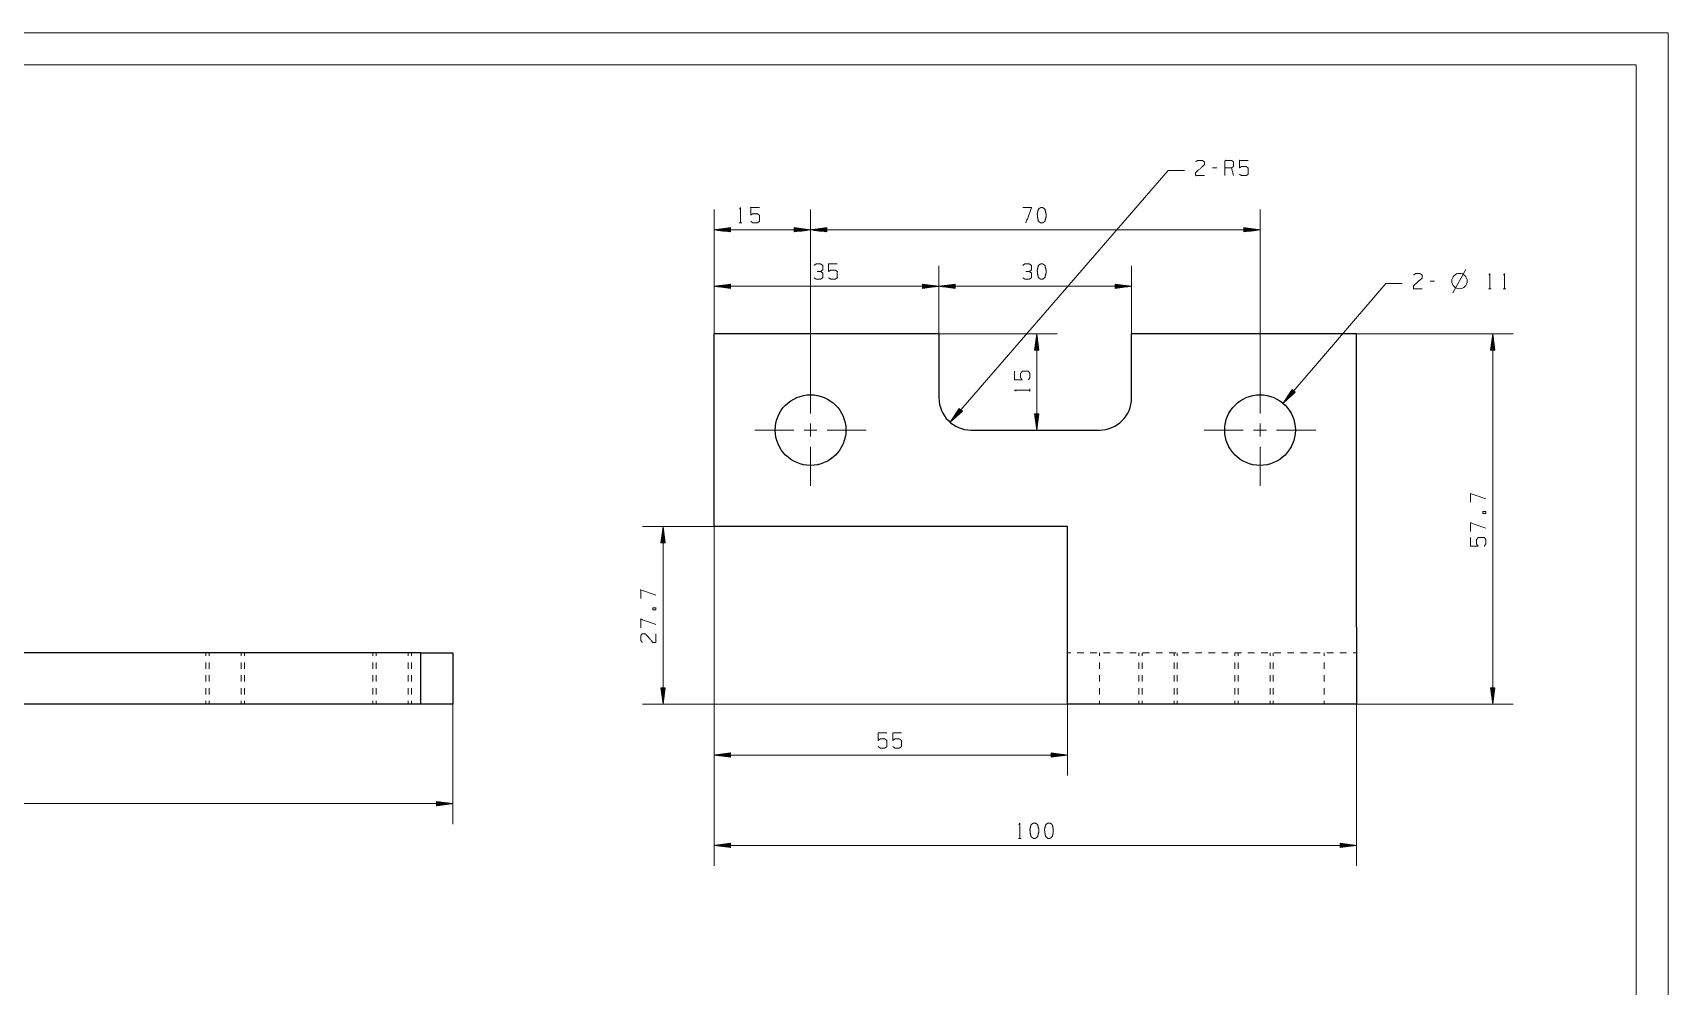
# Model space of a CAD drawing. Header units: millimetres. Extents: x 0 to 420, y 0 to 297.
# Drawn here: x 165.3 to 420, y 148.5 to 297 of the extents above; entities that cross this region are included whole.
import ezdxf

# ---------------------------------------------------------------- set-up
doc = ezdxf.new("R2010")
doc.units = ezdxf.units.MM
doc.layers.add('1', color=7, linetype='Continuous', true_color=0xffffff)

msp = doc.modelspace()

# ---------------------------------------------------------------- linework, layer by layer
at = {"layer": '1', "color": 132, "linetype": 'Continuous', "lineweight": 18}
for p, q in [((420, 297), (0, 297)), ((420, 0), (420, 297)), ((415, 292), (25, 292)), ((415, 5), (415, 292))]:
    msp.add_line(p, q, dxfattribs=at)
at = {"layer": '1', "color": 13, "linetype": 'Continuous', "lineweight": 18}
for p, q in [((308.14, 236.34), (342.1, 275.55)), ((342.1, 275.55), (344.64, 275.55)), ((271.42, 250.12), (271.42, 269.48)), ((286.42, 243.79), (286.42, 269.48)), ((286.42, 243.79), (286.42, 269.48)), ((356.42, 243.79), (356.42, 269.48)), ((273.96, 266.64), (271.42, 266.3)), ((271.42, 266.3), (273.96, 265.97)), ((286.42, 266.3), (271.42, 266.3)), ((273.96, 266.33), (271.61, 266.33)), ((273.96, 266.28), (271.61, 266.28)), ((273.96, 266.38), (271.99, 266.38)), ((273.96, 266.22), (271.99, 266.22)), ((273.96, 266.43), (272.38, 266.43)), ((273.96, 266.17), (272.38, 266.17)), ((273.96, 266.48), (272.77, 266.48)), ((273.96, 266.12), (272.77, 266.12)), ((273.96, 266.53), (273.15, 266.53)), ((273.96, 266.07), (273.15, 266.07)), ((273.96, 266.58), (273.54, 266.58)), ((273.96, 266.02), (273.54, 266.02)), ((273.96, 266.63), (273.92, 266.63)), ((273.96, 266.63), (273.92, 266.63)), ((273.96, 265.97), (273.92, 265.97)), ((273.96, 265.97), (273.92, 265.97)), ((273.96, 265.97), (273.96, 266.64)), ((283.88, 266.64), (283.88, 265.97)), ((286.42, 266.3), (283.88, 266.64)), ((283.88, 266.63), (283.91, 266.63)), ((283.88, 266.63), (283.91, 266.63)), ((283.88, 266.58), (284.29, 266.58)), ((283.88, 266.53), (284.68, 266.53)), ((283.88, 266.48), (285.06, 266.48)), ((283.88, 266.43), (285.45, 266.43)), ((283.88, 266.38), (285.84, 266.38)), ((283.88, 266.33), (286.22, 266.33)), ((283.88, 265.97), (286.42, 266.3)), ((283.88, 266.28), (286.22, 266.28)), ((283.88, 266.22), (285.84, 266.22)), ((283.88, 266.17), (285.45, 266.17)), ((283.88, 266.12), (285.06, 266.12)), ((283.88, 266.07), (284.68, 266.07)), ((283.88, 266.02), (284.29, 266.02)), ((283.88, 265.97), (283.91, 265.97)), ((283.88, 265.97), (283.91, 265.97)), ((288.96, 266.64), (286.42, 266.3)), ((286.42, 266.3), (288.96, 265.97)), ((286.42, 266.3), (356.42, 266.3)), ((288.96, 266.33), (286.61, 266.33)), ((288.96, 266.28), (286.61, 266.28)), ((288.96, 266.38), (286.99, 266.38)), ((288.96, 266.22), (286.99, 266.22)), ((288.96, 266.43), (287.38, 266.43)), ((288.96, 266.17), (287.38, 266.17)), ((288.96, 266.48), (287.77, 266.48)), ((288.96, 266.12), (287.77, 266.12)), ((288.96, 266.53), (288.15, 266.53)), ((288.96, 266.07), (288.15, 266.07)), ((288.96, 266.58), (288.54, 266.58)), ((288.96, 266.02), (288.54, 266.02)), ((288.96, 266.63), (288.92, 266.63)), ((288.96, 266.63), (288.92, 266.63)), ((288.96, 265.97), (288.92, 265.97)), ((288.96, 265.97), (288.92, 265.97)), ((288.96, 265.97), (288.96, 266.64)), ((353.88, 266.64), (353.88, 265.97)), ((356.42, 266.3), (353.88, 266.64)), ((353.88, 266.63), (353.91, 266.63)), ((353.88, 266.63), (353.91, 266.63)), ((353.88, 266.58), (354.29, 266.58)), ((353.88, 266.53), (354.68, 266.53)), ((353.88, 266.48), (355.06, 266.48)), ((353.88, 266.43), (355.45, 266.43)), ((353.88, 266.38), (355.84, 266.38)), ((353.88, 266.33), (356.22, 266.33)), ((353.88, 265.97), (356.42, 266.3)), ((353.88, 266.28), (356.22, 266.28)), ((353.88, 266.22), (355.84, 266.22)), ((353.88, 266.17), (355.45, 266.17)), ((353.88, 266.12), (355.06, 266.12)), ((353.88, 266.07), (354.68, 266.07)), ((353.88, 266.02), (354.29, 266.02)), ((353.88, 265.97), (353.91, 265.97)), ((353.88, 265.97), (353.91, 265.97)), ((271.42, 250.12), (271.42, 260.7)), ((306.42, 250.12), (306.42, 260.7)), ((306.42, 250.12), (306.42, 260.7)), ((336.42, 250.12), (336.42, 260.7)), ((273.96, 257.86), (271.42, 257.53)), ((271.42, 257.53), (273.96, 257.19)), ((306.42, 257.53), (271.42, 257.53)), ((273.96, 257.55), (271.61, 257.55)), ((273.96, 257.5), (271.61, 257.5)), ((273.96, 257.6), (271.99, 257.6)), ((273.96, 257.45), (271.99, 257.45)), ((273.96, 257.65), (272.38, 257.65)), ((273.96, 257.4), (272.38, 257.4)), ((273.96, 257.7), (272.77, 257.7)), ((273.96, 257.35), (272.77, 257.35)), ((273.96, 257.76), (273.15, 257.76)), ((273.96, 257.3), (273.15, 257.3)), ((273.96, 257.81), (273.54, 257.81)), ((273.96, 257.86), (273.92, 257.86)), ((273.96, 257.86), (273.92, 257.86)), ((273.96, 257.19), (273.96, 257.86)), ((303.88, 257.86), (303.91, 257.86)), ((303.88, 257.86), (303.91, 257.86)), ((303.88, 257.86), (303.88, 257.19)), ((306.42, 257.53), (303.88, 257.86)), ((303.88, 257.81), (304.29, 257.81)), ((303.88, 257.76), (304.68, 257.76)), ((303.88, 257.7), (305.06, 257.7)), ((303.88, 257.65), (305.45, 257.65)), ((303.88, 257.6), (305.84, 257.6)), ((303.88, 257.55), (306.22, 257.55)), ((303.88, 257.19), (306.42, 257.53)), ((303.88, 257.5), (306.22, 257.5)), ((303.88, 257.45), (305.84, 257.45)), ((303.88, 257.4), (305.45, 257.4)), ((303.88, 257.35), (305.06, 257.35)), ((303.88, 257.3), (304.68, 257.3)), ((308.96, 257.86), (306.42, 257.53)), ((306.42, 257.53), (308.96, 257.19)), ((306.42, 257.53), (336.42, 257.53)), ((308.96, 257.55), (306.61, 257.55)), ((308.96, 257.5), (306.61, 257.5)), ((308.96, 257.6), (306.99, 257.6)), ((308.96, 257.45), (306.99, 257.45)), ((308.96, 257.65), (307.38, 257.65)), ((308.96, 257.4), (307.38, 257.4)), ((308.96, 257.7), (307.77, 257.7)), ((308.96, 257.35), (307.77, 257.35)), ((308.96, 257.76), (308.15, 257.76)), ((308.96, 257.3), (308.15, 257.3)), ((308.96, 257.81), (308.54, 257.81)), ((308.96, 257.86), (308.92, 257.86)), ((308.96, 257.86), (308.92, 257.86)), ((308.96, 257.19), (308.96, 257.86)), ((333.88, 257.86), (333.91, 257.86)), ((333.88, 257.86), (333.91, 257.86)), ((333.88, 257.86), (333.88, 257.19)), ((336.42, 257.53), (333.88, 257.86)), ((333.88, 257.81), (334.29, 257.81)), ((333.88, 257.76), (334.68, 257.76)), ((333.88, 257.7), (335.06, 257.7)), ((333.88, 257.65), (335.45, 257.65)), ((333.88, 257.6), (335.84, 257.6)), ((333.88, 257.55), (336.22, 257.55)), ((333.88, 257.19), (336.42, 257.53)), ((333.88, 257.5), (336.22, 257.5)), ((333.88, 257.45), (335.84, 257.45)), ((333.88, 257.4), (335.45, 257.4)), ((333.88, 257.35), (335.06, 257.35)), ((333.88, 257.3), (334.68, 257.3)), ((360, 239.29), (376.02, 257.93)), ((376.02, 257.93), (378.56, 257.93)), ((273.96, 257.25), (273.54, 257.25)), ((273.96, 257.2), (273.92, 257.2)), ((273.96, 257.2), (273.92, 257.2)), ((303.88, 257.25), (304.29, 257.25)), ((303.88, 257.2), (303.91, 257.2)), ((303.88, 257.2), (303.91, 257.2)), ((308.96, 257.25), (308.54, 257.25)), ((308.96, 257.2), (308.92, 257.2)), ((308.96, 257.2), (308.92, 257.2)), ((333.88, 257.25), (334.29, 257.25)), ((333.88, 257.2), (333.91, 257.2)), ((333.88, 257.2), (333.91, 257.2)), ((306.42, 250.12), (324.83, 250.12)), ((321.66, 250.12), (321.32, 247.58)), ((321.63, 247.58), (321.63, 249.92)), ((321.99, 247.58), (321.66, 250.12)), ((321.66, 250.12), (321.66, 235.12)), ((321.68, 247.58), (321.68, 249.92)), ((371.42, 250.12), (395.84, 250.12)), ((392.66, 250.12), (392.33, 247.58)), ((392.64, 247.58), (392.64, 249.92)), ((393, 247.58), (392.66, 250.12)), ((392.66, 250.12), (392.66, 192.44)), ((392.69, 247.58), (392.69, 249.92)), ((321.32, 247.58), (321.99, 247.58)), ((321.33, 247.58), (321.33, 247.61)), ((321.33, 247.58), (321.33, 247.61)), ((321.38, 247.58), (321.38, 247.99)), ((321.43, 247.58), (321.43, 248.38)), ((321.48, 247.58), (321.48, 248.76)), ((321.53, 247.58), (321.53, 249.15)), ((321.58, 247.58), (321.58, 249.54)), ((321.73, 247.58), (321.73, 249.54)), ((321.78, 247.58), (321.78, 249.15)), ((321.84, 247.58), (321.84, 248.76)), ((321.89, 247.58), (321.89, 248.38)), ((321.94, 247.58), (321.94, 247.99)), ((321.99, 247.58), (321.99, 247.61)), ((321.99, 247.58), (321.99, 247.61)), ((392.33, 247.58), (392.33, 247.61)), ((392.33, 247.58), (392.33, 247.61)), ((392.33, 247.58), (393, 247.58)), ((392.38, 247.58), (392.38, 247.99)), ((392.44, 247.58), (392.44, 248.38)), ((392.49, 247.58), (392.49, 248.76)), ((392.54, 247.58), (392.54, 249.15)), ((392.59, 247.58), (392.59, 249.54)), ((392.74, 247.58), (392.74, 249.54)), ((392.79, 247.58), (392.79, 249.15)), ((392.84, 247.58), (392.84, 248.76)), ((392.89, 247.58), (392.89, 248.38)), ((392.94, 247.58), (392.94, 247.99)), ((392.99, 247.58), (392.99, 247.61)), ((392.99, 247.58), (392.99, 247.61)), ((361.4, 241.43), (360, 239.29)), ((360, 239.29), (361.91, 241)), ((361.64, 241.23), (360.11, 239.45)), ((361.67, 241.2), (360.14, 239.42)), ((361.6, 241.26), (360.32, 239.78)), ((361.71, 241.16), (360.43, 239.68)), ((361.56, 241.3), (360.53, 240.1)), ((361.75, 241.13), (360.72, 239.94)), ((361.52, 241.33), (360.74, 240.43)), ((361.48, 241.36), (360.96, 240.75)), ((361.79, 241.1), (361.01, 240.2)), ((361.44, 241.4), (361.17, 241.08)), ((361.83, 241.06), (361.3, 240.46)), ((361.4, 241.43), (361.38, 241.4)), ((361.4, 241.43), (361.38, 241.4)), ((361.91, 241), (361.4, 241.43)), ((361.87, 241.03), (361.59, 240.71)), ((361.91, 241), (361.88, 240.97)), ((361.91, 241), (361.88, 240.97)), ((309.55, 238.47), (308.14, 236.34)), ((308.14, 236.34), (310.06, 238.04)), ((309.79, 238.27), (308.25, 236.5)), ((309.82, 238.24), (308.29, 236.46)), ((309.75, 238.31), (308.46, 236.82)), ((309.86, 238.21), (308.58, 236.72)), ((309.71, 238.34), (308.68, 237.15)), ((309.9, 238.17), (308.87, 236.98)), ((309.67, 238.37), (308.89, 237.47)), ((309.63, 238.41), (309.11, 237.8)), ((309.94, 238.14), (309.16, 237.24)), ((309.59, 238.44), (309.32, 238.12)), ((309.98, 238.11), (309.45, 237.5)), ((309.56, 238.47), (309.53, 238.45)), ((309.56, 238.47), (309.53, 238.45)), ((310.06, 238.04), (309.55, 238.47)), ((310.02, 238.07), (309.74, 237.76)), ((310.05, 238.04), (310.03, 238.02)), ((310.05, 238.04), (310.03, 238.02)), ((321.32, 237.66), (321.66, 235.12)), ((321.99, 237.66), (321.32, 237.66)), ((321.33, 237.66), (321.33, 237.62)), ((321.33, 237.66), (321.33, 237.62)), ((321.38, 237.66), (321.38, 237.24)), ((321.43, 237.66), (321.43, 236.85)), ((321.48, 237.66), (321.48, 236.47)), ((321.53, 237.66), (321.53, 236.08)), ((321.58, 237.66), (321.58, 235.69)), ((321.63, 237.66), (321.63, 235.31)), ((321.66, 235.12), (321.99, 237.66)), ((321.68, 237.66), (321.68, 235.31)), ((321.73, 237.66), (321.73, 235.69)), ((321.78, 237.66), (321.78, 236.08)), ((321.84, 237.66), (321.84, 236.47)), ((321.89, 237.66), (321.89, 236.85)), ((321.94, 237.66), (321.94, 237.24)), ((321.99, 237.66), (321.99, 237.62)), ((321.99, 237.66), (321.99, 237.62)), ((271.42, 220.12), (260.27, 220.12)), ((263.45, 220.12), (263.11, 217.58)), ((263.32, 217.58), (263.32, 219.15)), ((263.37, 217.58), (263.37, 219.54)), ((263.42, 217.58), (263.42, 219.92)), ((263.78, 217.58), (263.45, 220.12)), ((263.45, 220.12), (263.45, 192.44)), ((263.47, 217.58), (263.47, 219.92)), ((263.52, 217.58), (263.52, 219.54)), ((263.57, 217.58), (263.57, 219.15)), ((271.42, 220.12), (271.42, 181.33)), ((271.42, 220.12), (271.42, 167.27)), ((263.11, 217.58), (263.11, 217.61)), ((263.11, 217.58), (263.11, 217.61)), ((263.11, 217.58), (263.78, 217.58)), ((263.17, 217.58), (263.17, 217.99)), ((263.22, 217.58), (263.22, 218.38)), ((263.27, 217.58), (263.27, 218.76)), ((263.62, 217.58), (263.62, 218.76)), ((263.67, 217.58), (263.67, 218.38)), ((263.72, 217.58), (263.72, 217.99)), ((263.78, 217.58), (263.78, 217.61)), ((263.78, 217.58), (263.78, 217.61)), ((326.42, 204.44), (326.42, 181.33)), ((371.42, 204.44), (371.42, 167.27)), ((263.11, 194.98), (263.11, 194.95)), ((263.11, 194.98), (263.11, 194.95)), ((263.11, 194.98), (263.45, 192.44)), ((263.78, 194.98), (263.11, 194.98)), ((263.17, 194.98), (263.17, 194.57)), ((263.22, 194.98), (263.22, 194.18)), ((263.27, 194.98), (263.27, 193.79)), ((263.32, 194.98), (263.32, 193.41)), ((263.37, 194.98), (263.37, 193.02)), ((263.42, 194.98), (263.42, 192.64)), ((263.45, 192.44), (263.78, 194.98)), ((263.47, 194.98), (263.47, 192.64)), ((263.52, 194.98), (263.52, 193.02)), ((263.57, 194.98), (263.57, 193.41)), ((263.62, 194.98), (263.62, 193.79)), ((263.67, 194.98), (263.67, 194.18)), ((263.72, 194.98), (263.72, 194.57)), ((263.78, 194.98), (263.78, 194.95)), ((263.78, 194.98), (263.78, 194.95)), ((392.33, 194.98), (392.33, 194.95)), ((392.33, 194.98), (392.33, 194.95)), ((392.33, 194.98), (392.66, 192.44)), ((393, 194.98), (392.33, 194.98)), ((392.38, 194.98), (392.38, 194.57)), ((392.44, 194.98), (392.44, 194.18)), ((392.49, 194.98), (392.49, 193.79)), ((392.54, 194.98), (392.54, 193.41)), ((392.59, 194.98), (392.59, 193.02)), ((392.64, 194.98), (392.64, 192.64)), ((392.66, 192.44), (393, 194.98)), ((392.69, 194.98), (392.69, 192.64)), ((392.74, 194.98), (392.74, 193.02)), ((392.79, 194.98), (392.79, 193.41)), ((392.84, 194.98), (392.84, 193.79)), ((392.89, 194.98), (392.89, 194.18)), ((392.94, 194.98), (392.94, 194.57)), ((392.99, 194.98), (392.99, 194.95)), ((392.99, 194.98), (392.99, 194.95)), ((230.73, 192.44), (230.73, 173.76)), ((326.42, 192.44), (260.27, 192.44)), ((371.42, 192.44), (395.84, 192.44)), ((273.96, 184.84), (271.42, 184.5)), ((271.42, 184.5), (273.96, 184.17)), ((271.42, 184.5), (326.42, 184.5)), ((273.96, 184.53), (271.61, 184.53)), ((273.96, 184.48), (271.61, 184.48)), ((273.96, 184.58), (271.99, 184.58)), ((273.96, 184.43), (271.99, 184.43)), ((273.96, 184.63), (272.38, 184.63)), ((273.96, 184.38), (272.38, 184.38)), ((273.96, 184.68), (272.77, 184.68)), ((273.96, 184.33), (272.77, 184.33)), ((273.96, 184.73), (273.15, 184.73)), ((273.96, 184.28), (273.15, 184.28)), ((273.96, 184.78), (273.54, 184.78)), ((273.96, 184.22), (273.54, 184.22)), ((273.96, 184.83), (273.92, 184.83)), ((273.96, 184.83), (273.92, 184.83)), ((273.96, 184.17), (273.92, 184.17)), ((273.96, 184.17), (273.92, 184.17)), ((273.96, 184.17), (273.96, 184.84)), ((323.88, 184.84), (323.88, 184.17)), ((326.42, 184.5), (323.88, 184.84)), ((323.88, 184.83), (323.91, 184.83)), ((323.88, 184.83), (323.91, 184.83)), ((323.88, 184.78), (324.29, 184.78)), ((323.88, 184.73), (324.68, 184.73)), ((323.88, 184.68), (325.06, 184.68)), ((323.88, 184.63), (325.45, 184.63)), ((323.88, 184.58), (325.84, 184.58)), ((323.88, 184.53), (326.22, 184.53)), ((323.88, 184.17), (326.42, 184.5)), ((323.88, 184.48), (326.22, 184.48)), ((323.88, 184.43), (325.84, 184.43)), ((323.88, 184.38), (325.45, 184.38)), ((323.88, 184.33), (325.06, 184.33)), ((323.88, 184.28), (324.68, 184.28)), ((323.88, 184.22), (324.29, 184.22)), ((323.88, 184.17), (323.91, 184.17)), ((323.88, 184.17), (323.91, 184.17)), ((230.73, 176.94), (52.73, 176.94)), ((228.19, 177.27), (228.22, 177.27)), ((228.19, 177.27), (228.22, 177.27)), ((228.19, 177.27), (228.19, 176.6)), ((230.73, 176.94), (228.19, 177.27)), ((228.19, 177.22), (228.61, 177.22)), ((228.19, 177.17), (229, 177.17)), ((228.19, 177.12), (229.38, 177.12)), ((228.19, 177.07), (229.77, 177.07)), ((228.19, 177.02), (230.15, 177.02)), ((228.19, 176.96), (230.54, 176.96)), ((228.19, 176.6), (230.73, 176.94)), ((228.19, 176.91), (230.54, 176.91)), ((228.19, 176.86), (230.15, 176.86)), ((228.19, 176.81), (229.77, 176.81)), ((228.19, 176.76), (229.38, 176.76)), ((228.19, 176.71), (229, 176.71)), ((228.19, 176.66), (228.61, 176.66)), ((228.19, 176.61), (228.22, 176.61)), ((228.19, 176.61), (228.22, 176.61)), ((273.96, 170.78), (271.42, 170.44)), ((273.96, 170.67), (273.15, 170.67)), ((273.96, 170.72), (273.54, 170.72)), ((273.96, 170.77), (273.92, 170.77)), ((273.96, 170.77), (273.92, 170.77)), ((273.96, 170.11), (273.96, 170.78)), ((368.88, 170.78), (368.88, 170.11)), ((371.42, 170.44), (368.88, 170.78)), ((368.88, 170.77), (368.91, 170.77)), ((368.88, 170.77), (368.91, 170.77)), ((368.88, 170.72), (369.29, 170.72)), ((368.88, 170.67), (369.68, 170.67)), ((271.42, 170.44), (273.96, 170.11)), ((371.42, 170.44), (271.42, 170.44)), ((273.96, 170.47), (271.61, 170.47)), ((273.96, 170.42), (271.61, 170.42)), ((273.96, 170.52), (271.99, 170.52)), ((273.96, 170.37), (271.99, 170.37)), ((273.96, 170.57), (272.38, 170.57)), ((273.96, 170.32), (272.38, 170.32)), ((273.96, 170.62), (272.77, 170.62)), ((273.96, 170.26), (272.77, 170.26)), ((273.96, 170.21), (273.15, 170.21)), ((273.96, 170.16), (273.54, 170.16)), ((273.96, 170.11), (273.92, 170.11)), ((273.96, 170.11), (273.92, 170.11)), ((368.88, 170.62), (370.06, 170.62)), ((368.88, 170.57), (370.45, 170.57)), ((368.88, 170.52), (370.84, 170.52)), ((368.88, 170.47), (371.22, 170.47)), ((368.88, 170.11), (371.42, 170.44)), ((368.88, 170.42), (371.22, 170.42)), ((368.88, 170.37), (370.84, 170.37)), ((368.88, 170.32), (370.45, 170.32)), ((368.88, 170.26), (370.06, 170.26)), ((368.88, 170.21), (369.68, 170.21)), ((368.88, 170.16), (369.29, 170.16)), ((368.88, 170.11), (368.91, 170.11)), ((368.88, 170.11), (368.91, 170.11))]:
    msp.add_line(p, q, dxfattribs=at)
at = {"layer": '1', "color": 95, "linetype": 'Continuous', "lineweight": 18}
for p, q in [((349.69, 275.94), (349.02, 275.94)), ((352.3, 274.74), (351.96, 275.94)), ((275.3, 267.39), (275.72, 267.39)), ((386.45, 256.48), (388.45, 260.13)), ((383.61, 258.32), (382.94, 258.32)), ((392, 257.12), (392.43, 257.12)), ((394.28, 257.12), (394.7, 257.12)), ((320.57, 241.13), (320.57, 241.56)), ((318.8, 171.54), (319.22, 171.54))]:
    msp.add_line(p, q, dxfattribs=at)
at = {"layer": '1', "color": 30, "linetype": 'Continuous', "lineweight": 25}
for p, q in [((306.42, 250.12), (271.42, 250.12)), ((271.42, 220.12), (271.42, 250.12)), ((306.42, 250.12), (306.42, 240.12)), ((371.42, 250.12), (336.42, 250.12)), ((336.42, 240.12), (336.42, 250.12)), ((371.42, 204.44), (371.42, 250.12)), ((311.42, 235.12), (331.42, 235.12)), ((326.42, 220.12), (271.42, 220.12)), ((326.42, 204.44), (326.42, 220.12)), ((225.73, 200.44), (64.73, 200.44)), ((225.73, 200.44), (230.73, 200.44)), ((225.73, 192.44), (225.73, 200.44)), ((230.73, 200.44), (230.73, 192.44)), ((225.73, 192.44), (64.73, 192.44)), ((230.73, 192.44), (225.73, 192.44)), ((371.42, 192.44), (326.42, 192.44))]:
    msp.add_line(p, q, dxfattribs=at)
at = {"layer": '1', "color": 252, "linetype": 'Continuous', "lineweight": 18}
for p, q in [((286.42, 237.71), (286.42, 243.79)), ((356.42, 237.71), (356.42, 243.79)), ((283.82, 235.12), (277.74, 235.12)), ((285.41, 235.12), (287.42, 235.12)), ((286.42, 234.11), (286.42, 236.12)), ((289.01, 235.12), (295.09, 235.12)), ((353.82, 235.12), (347.74, 235.12)), ((355.41, 235.12), (357.42, 235.12)), ((356.42, 234.11), (356.42, 236.12)), ((359.01, 235.12), (365.09, 235.12)), ((286.42, 232.52), (286.42, 226.44)), ((356.42, 232.52), (356.42, 226.44))]:
    msp.add_line(p, q, dxfattribs=at)
at = {"layer": '1', "color": 43, "linetype": 'Continuous', "lineweight": 18}
for p, q in [((192.26, 199.94), (192.26, 200.44)), ((192.26, 197.94), (192.26, 198.94)), ((192.76, 200.44), (192.76, 199.94)), ((192.76, 198.94), (192.76, 197.94)), ((197.76, 199.94), (197.76, 200.44)), ((197.76, 197.94), (197.76, 198.94)), ((198.26, 199.94), (198.26, 200.44)), ((198.26, 197.94), (198.26, 198.94)), ((218.27, 199.94), (218.27, 200.44)), ((218.27, 197.94), (218.27, 198.94)), ((218.77, 200.44), (218.77, 199.94)), ((218.77, 198.94), (218.77, 197.94)), ((223.77, 199.94), (223.77, 200.44)), ((223.77, 197.94), (223.77, 198.94)), ((224.27, 199.94), (224.27, 200.44)), ((224.27, 197.94), (224.27, 198.94)), ((326.42, 200.44), (326.93, 200.44)), ((327.95, 200.44), (328.97, 200.44)), ((329.99, 200.44), (331.02, 200.44)), ((331.42, 199.94), (331.42, 200.44)), ((331.42, 197.94), (331.42, 198.94)), ((332.04, 200.44), (333.06, 200.44)), ((334.09, 200.44), (335.11, 200.44)), ((336.13, 200.44), (337.15, 200.44)), ((337.54, 199.94), (337.54, 200.44)), ((337.54, 197.94), (337.54, 198.94)), ((338.04, 200.44), (338.04, 199.94)), ((338.04, 198.94), (338.04, 197.94)), ((338.18, 200.44), (339.2, 200.44)), ((340.22, 200.44), (341.24, 200.44)), ((342.27, 200.44), (343.29, 200.44)), ((343.04, 199.94), (343.04, 200.44)), ((343.04, 197.94), (343.04, 198.94)), ((343.54, 199.94), (343.54, 200.44)), ((343.54, 197.94), (343.54, 198.94)), ((344.31, 200.44), (345.34, 200.44)), ((346.36, 200.44), (347.38, 200.44)), ((348.4, 200.44), (349.43, 200.44)), ((350.45, 200.44), (351.47, 200.44)), ((352.49, 199.94), (352.49, 200.44)), ((352.49, 200.44), (353.52, 200.44)), ((352.49, 197.94), (352.49, 198.94)), ((352.99, 200.44), (352.99, 199.94)), ((352.99, 198.94), (352.99, 197.94)), ((354.54, 200.44), (355.56, 200.44)), ((356.59, 200.44), (357.61, 200.44)), ((357.99, 199.94), (357.99, 200.44)), ((357.99, 197.94), (357.99, 198.94)), ((358.49, 199.94), (358.49, 200.44)), ((358.49, 197.94), (358.49, 198.94)), ((358.63, 200.44), (359.65, 200.44)), ((360.68, 200.44), (361.7, 200.44)), ((362.72, 200.44), (363.74, 200.44)), ((364.77, 200.44), (365.79, 200.44)), ((366.42, 200.44), (366.42, 199.94)), ((366.42, 198.94), (366.42, 197.94)), ((366.81, 200.44), (367.84, 200.44)), ((368.86, 200.44), (369.88, 200.44)), ((370.9, 200.44), (371.42, 200.44)), ((192.26, 195.94), (192.26, 196.94)), ((192.76, 196.94), (192.76, 195.94)), ((197.76, 195.94), (197.76, 196.94)), ((198.26, 195.94), (198.26, 196.94)), ((218.27, 195.94), (218.27, 196.94)), ((218.77, 196.94), (218.77, 195.94)), ((223.77, 195.94), (223.77, 196.94)), ((224.27, 195.94), (224.27, 196.94)), ((331.42, 195.94), (331.42, 196.94)), ((337.54, 195.94), (337.54, 196.94)), ((338.04, 196.94), (338.04, 195.94)), ((343.04, 195.94), (343.04, 196.94)), ((343.54, 195.94), (343.54, 196.94)), ((352.49, 195.94), (352.49, 196.94)), ((352.99, 196.94), (352.99, 195.94)), ((357.99, 195.94), (357.99, 196.94)), ((358.49, 195.94), (358.49, 196.94)), ((366.42, 196.94), (366.42, 195.94)), ((192.26, 193.94), (192.26, 194.94)), ((192.76, 194.94), (192.76, 193.94)), ((197.76, 193.94), (197.76, 194.94)), ((198.26, 193.94), (198.26, 194.94)), ((218.27, 193.94), (218.27, 194.94)), ((218.77, 194.94), (218.77, 193.94)), ((223.77, 193.94), (223.77, 194.94)), ((224.27, 193.94), (224.27, 194.94)), ((331.42, 193.94), (331.42, 194.94)), ((337.54, 193.94), (337.54, 194.94)), ((338.04, 194.94), (338.04, 193.94)), ((343.04, 193.94), (343.04, 194.94)), ((343.54, 193.94), (343.54, 194.94)), ((352.49, 193.94), (352.49, 194.94)), ((352.99, 194.94), (352.99, 193.94)), ((357.99, 193.94), (357.99, 194.94)), ((358.49, 193.94), (358.49, 194.94)), ((366.42, 194.94), (366.42, 193.94)), ((192.26, 192.44), (192.26, 192.94)), ((192.76, 192.94), (192.76, 192.44)), ((197.76, 192.44), (197.76, 192.94)), ((198.26, 192.44), (198.26, 192.94)), ((218.27, 192.44), (218.27, 192.94)), ((218.77, 192.94), (218.77, 192.44)), ((223.77, 192.44), (223.77, 192.94)), ((224.27, 192.44), (224.27, 192.94)), ((331.42, 192.44), (331.42, 192.94)), ((337.54, 192.44), (337.54, 192.94)), ((338.04, 192.94), (338.04, 192.44)), ((343.04, 192.44), (343.04, 192.94)), ((343.54, 192.44), (343.54, 192.94)), ((352.49, 192.44), (352.49, 192.94)), ((352.99, 192.94), (352.99, 192.44)), ((357.99, 192.44), (357.99, 192.94)), ((358.49, 192.44), (358.49, 192.94)), ((366.42, 192.94), (366.42, 192.44))]:
    msp.add_line(p, q, dxfattribs=at)
at = {"layer": '1', "color": 95, "linetype": 'Continuous', "lineweight": 18}
msp.add_circle((387.49, 258.32), 1.2, dxfattribs=at)
at = {"layer": '1', "color": 30, "linetype": 'Continuous', "lineweight": 25}
for centre in [(286.42, 235.12), (356.42, 235.12)]:
    msp.add_circle(centre, 5.5, dxfattribs=at)
for centre, start, end in [((311.42, 240.12), 180, 270), ((331.42, 240.12), 270, 0)]:
    msp.add_arc(centre, 5, start, end, dxfattribs=at)
at = {"layer": '1', "color": 95, "linetype": 'Continuous', "lineweight": 18}
for points, knots in [([(346.4, 276.89), (346.72, 277.12), (347.41, 277.12), (347.75, 276.89), (347.75, 276.42), (346.39, 275.22), (346.4, 274.74), (347.75, 274.74)], [0, 0, 0.069692, 0.192977, 0.265273, 0.350228, 0.67474, 0.759754, 1, 1]), ([(350.96, 274.74), (350.96, 277.12), (351.96, 277.12), (352.3, 276.89), (352.3, 276.17), (351.96, 275.94), (350.96, 275.94)], [0, 0, 0.400953, 0.571031, 0.639279, 0.761674, 0.829922, 1, 1]), ([(353.22, 274.97), (353.55, 274.74), (354.24, 274.74), (354.58, 274.97), (354.58, 275.92), (354.24, 276.17), (353.55, 276.17), (353.22, 275.94), (353.22, 277.12), (354.58, 277.12)], [0, 0, 0.062227, 0.168343, 0.23057, 0.376816, 0.441266, 0.547382, 0.609609, 0.790491, 1, 1]), ([(275.37, 269.57), (275.51, 269.77), (275.51, 267.39)], [0, 0, 0.093488, 1, 1]), ([(277.1, 267.62), (277.44, 267.39), (278.12, 267.39), (278.46, 267.62), (278.46, 268.57), (278.12, 268.82), (277.44, 268.82), (277.1, 268.59), (277.1, 269.77), (278.46, 269.77)], [0, 0, 0.062227, 0.168342, 0.230572, 0.376816, 0.441266, 0.547382, 0.609608, 0.79049, 1, 1]), ([(319.97, 267.39), (320.82, 269.77), (319.47, 269.77)], [0, 0, 0.652469, 1, 1]), ([(322.58, 267.39), (322.92, 267.64), (323.09, 268.34), (323.09, 268.82), (322.92, 269.54), (322.58, 269.77), (322.25, 269.77), (321.91, 269.54), (321.73, 268.82), (321.75, 268.34), (321.91, 267.64), (322.25, 267.39), (322.58, 267.39)], [0, 0, 0.067526, 0.183973, 0.260584, 0.380944, 0.446143, 0.500306, 0.565506, 0.685865, 0.762529, 0.878311, 0.945837, 1, 1]), ([(287.98, 259.82), (288.32, 260.04), (288.32, 260.77), (287.98, 260.99), (287.29, 260.99), (286.96, 260.77)], [0, 0, 0.153877, 0.429855, 0.583732, 0.846129, 1, 1]), ([(286.97, 258.84), (287.29, 258.62), (287.98, 258.62), (288.32, 258.84), (288.32, 259.57), (287.98, 259.82), (287.47, 259.82)], [0, 0, 0.124117, 0.343683, 0.472443, 0.70338, 0.836735, 1, 1]), ([(289.23, 258.84), (289.57, 258.62), (290.26, 258.62), (290.59, 258.84), (290.59, 259.79), (290.26, 260.04), (289.57, 260.04), (289.23, 259.82), (289.23, 260.99), (290.59, 260.99)], [0, 0, 0.062226, 0.168345, 0.230571, 0.376818, 0.441265, 0.547384, 0.60961, 0.790491, 1, 1]), ([(320.48, 259.82), (320.82, 260.04), (320.82, 260.77), (320.48, 260.99), (319.79, 260.99), (319.46, 260.77)], [0, 0, 0.153872, 0.429851, 0.583723, 0.846122, 1, 1]), ([(319.47, 258.84), (319.79, 258.62), (320.48, 258.62), (320.82, 258.84), (320.82, 259.57), (320.48, 259.82), (319.97, 259.82)], [0, 0, 0.124124, 0.343691, 0.472446, 0.703384, 0.836734, 1, 1]), ([(322.58, 258.62), (322.92, 258.87), (323.09, 259.57), (323.09, 260.04), (322.92, 260.77), (322.58, 260.99), (322.25, 260.99), (321.91, 260.77), (321.73, 260.04), (321.75, 259.57), (321.91, 258.87), (322.25, 258.62), (322.58, 258.62)], [0, 0, 0.067528, 0.183975, 0.260585, 0.380944, 0.446143, 0.500306, 0.565505, 0.685865, 0.762528, 0.878309, 0.945837, 1, 1]), ([(380.32, 259.27), (380.64, 259.49), (381.33, 259.49), (381.67, 259.27), (381.67, 258.79), (380.31, 257.59), (380.32, 257.12), (381.67, 257.12)], [0, 0, 0.069696, 0.192981, 0.265278, 0.35023, 0.674742, 0.759752, 1, 1]), ([(392.07, 259.29), (392.22, 259.49), (392.22, 257.12)], [0, 0, 0.093489, 1, 1]), ([(394.35, 259.29), (394.49, 259.49), (394.49, 257.12)], [0, 0, 0.093497, 1, 1]), ([(320.34, 242.93), (320.57, 243.27), (320.57, 243.96), (320.34, 244.29), (319.39, 244.29), (319.14, 243.96), (319.14, 243.27), (319.37, 242.93), (318.19, 242.93), (318.19, 244.29)], [0, 0, 0.062227, 0.168342, 0.230572, 0.376816, 0.441266, 0.547382, 0.609608, 0.79049, 1, 1]), ([(318.39, 241.2), (318.19, 241.35), (320.57, 241.35)], [0, 0, 0.093488, 1, 1]), ([(391.57, 224.39), (389.2, 225.23), (389.2, 223.89)], [0, 0, 0.652472, 1, 1]), ([(391.57, 222.11), (391.57, 222.45), (391.1, 222.45), (391.1, 222.11), (391.57, 222.11)], [0, 0, 0.207082, 0.5, 0.707082, 1, 1]), ([(391.57, 219.83), (389.2, 220.68), (389.2, 219.34)], [0, 0, 0.652472, 1, 1]), ([(391.35, 217.04), (391.57, 217.38), (391.57, 218.07), (391.35, 218.41), (390.4, 218.41), (390.15, 218.07), (390.15, 217.38), (390.37, 217.04), (389.2, 217.04), (389.2, 218.41)], [0, 0, 0.062231, 0.168347, 0.230575, 0.376817, 0.441264, 0.54738, 0.609608, 0.790489, 1, 1]), ([(262.35, 209.39), (259.98, 210.23), (259.98, 208.89)], [0, 0, 0.652472, 1, 1]), ([(262.35, 207.11), (262.35, 207.45), (261.88, 207.45), (261.88, 207.11), (262.35, 207.11)], [0, 0, 0.207082, 0.5, 0.707082, 1, 1]), ([(262.35, 204.83), (259.98, 205.68), (259.98, 204.34)], [0, 0, 0.652472, 1, 1]), ([(260.2, 202.06), (259.98, 202.38), (259.98, 203.07), (260.2, 203.41), (260.68, 203.41), (261.88, 202.04), (262.35, 202.06), (262.35, 203.41)], [0, 0, 0.069691, 0.192979, 0.265274, 0.350228, 0.674739, 0.759753, 1, 1]), ([(296.96, 185.82), (297.29, 185.6), (297.98, 185.6), (298.32, 185.82), (298.32, 186.77), (297.98, 187.02), (297.29, 187.02), (296.96, 186.8), (296.96, 187.97), (298.32, 187.97)], [0, 0, 0.062229, 0.168345, 0.230571, 0.376815, 0.441265, 0.54738, 0.609609, 0.79049, 1, 1]), ([(299.23, 185.82), (299.57, 185.6), (300.26, 185.6), (300.59, 185.82), (300.59, 186.77), (300.26, 187.02), (299.57, 187.02), (299.23, 186.8), (299.23, 187.97), (300.59, 187.97)], [0, 0, 0.062227, 0.168342, 0.230571, 0.376815, 0.441267, 0.547382, 0.609609, 0.79049, 1, 1]), ([(318.87, 173.71), (319.01, 173.91), (319.01, 171.54)], [0, 0, 0.093493, 1, 1]), ([(321.44, 171.54), (321.78, 171.79), (321.96, 172.49), (321.96, 172.96), (321.78, 173.69), (321.44, 173.91), (321.11, 173.91), (320.77, 173.69), (320.59, 172.96), (320.61, 172.49), (320.77, 171.79), (321.11, 171.54), (321.44, 171.54)], [0, 0, 0.067524, 0.18397, 0.260582, 0.380943, 0.44614, 0.500306, 0.565502, 0.685863, 0.762529, 0.878309, 0.945834, 1, 1]), ([(323.72, 171.54), (324.06, 171.79), (324.23, 172.49), (324.23, 172.96), (324.06, 173.69), (323.72, 173.91), (323.38, 173.91), (323.05, 173.69), (322.87, 172.96), (322.89, 172.49), (323.05, 171.79), (323.38, 171.54), (323.72, 171.54)], [0, 0, 0.067524, 0.18397, 0.260582, 0.380943, 0.44614, 0.500306, 0.565502, 0.685863, 0.762529, 0.878309, 0.945834, 1, 1])]:
    msp.add_open_spline(points, degree=1, knots=knots, dxfattribs=at)
at = {"layer": '1', "color": 30, "linetype": 'Continuous', "lineweight": 25}
for points, knots in [([(326.42, 192.44), (326.42, 192.85), (326.42, 194.05), (326.42, 194.92), (326.42, 197.14), (326.42, 199.85), (326.42, 202.88), (326.42, 204.44)], [0, 0, 0.034074, 0.133974, 0.206647, 0.391238, 0.617316, 0.869472, 1, 1]), ([(371.42, 204.44), (371.42, 201.34), (371.42, 198.44), (371.42, 195.96), (371.42, 194.92), (371.42, 193.36), (371.42, 192.55), (371.42, 192.44)], [0, 0, 0.258819, 0.5, 0.707107, 0.793353, 0.923879, 0.991444, 1, 1])]:
    msp.add_open_spline(points, degree=1, knots=knots, dxfattribs=at)

doc.saveas('drawing.dxf')
